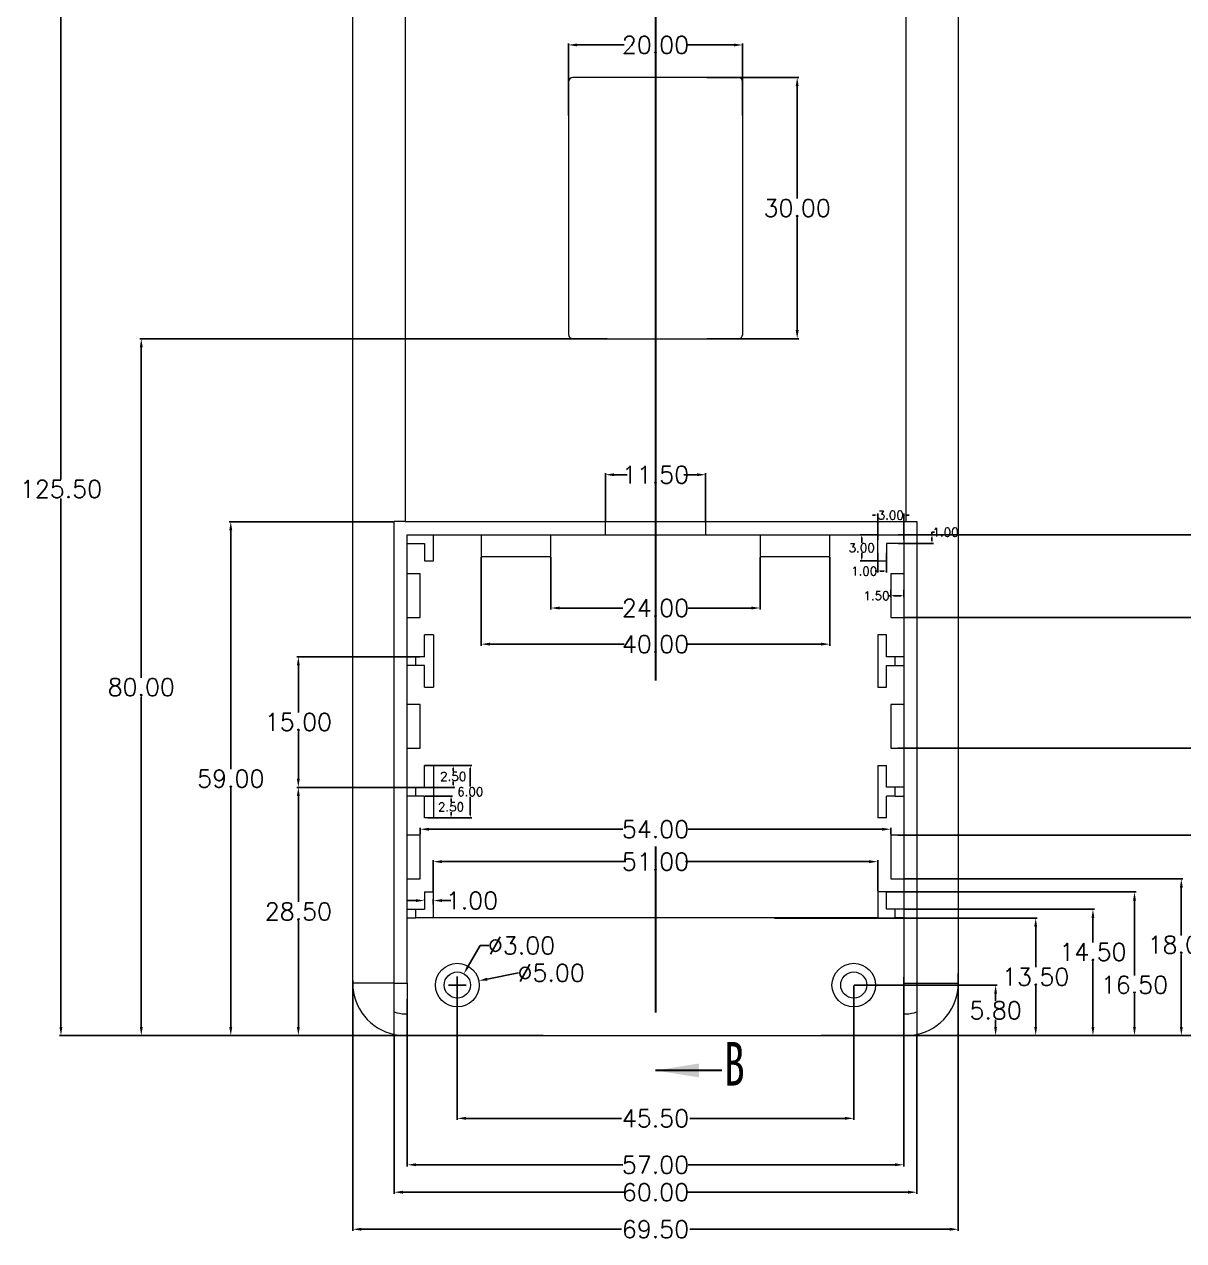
# Model space of a CAD drawing. Header units: inches. Extents: x 1209 to 2667, y 1126 to 1477.
# Drawn here: x 1320.8 to 1453.8, y 1264 to 1403.6 of the extents above; entities that cross this region are included whole.
import ezdxf

# ---------------------------------------------------------------- set-up
doc = ezdxf.new("R2010")
doc.units = ezdxf.units.IN
doc.header["$LTSCALE"] = 15
doc.linetypes.add('PHANTOM', pattern=[12.7, 6.35, -1.27, 1.27, -1.27, 1.27, -1.27])
doc.styles.add('SLDTEXTSTYLE6', font='TXT', dxfattribs={"width": 0.7})
doc.styles.get("Standard").update_dxf_attribs({"font": 'txt', "bigfont": 'gbcbig.shx'})
doc.dimstyles.new('1.5', dxfattribs={"dimtxt": 1, "dimasz": 0.3, "dimexe": 0.18, "dimexo": 0.0625, "dimgap": 0.09, "dimtad": 0, "dimtih": 1, "dimtoh": 1, "dimzin": 0, "dimdsep": 46, "dimtxsty": 'Standard', "dimcen": 0, "dimadec": 0, "dimazin": 2, "dimtfac": 1, "dimtofl": 0, "dimtmove": 0, "dimatfit": 3, "dimfxl": 0, "dimtolj": 1, "dimtzin": 0, "dimarcsym": 0})
doc.dimstyles.new('2.5', dxfattribs={"dimtxt": 2, "dimasz": 1, "dimexe": 0.18, "dimexo": 0.0625, "dimgap": 0.09, "dimtad": 0, "dimtih": 1, "dimtoh": 1, "dimzin": 0, "dimdsep": 46, "dimtxsty": 'Standard', "dimcen": 1, "dimadec": 0, "dimazin": 2, "dimtfac": 1, "dimtofl": 0, "dimtmove": 0, "dimatfit": 3, "dimfxl": 0, "dimtolj": 1, "dimtzin": 0, "dimarcsym": 0})

# ---------------------------------------------------------------- blocks, each defined once
blk = doc.blocks.new('*D83')
at = {"color": 0, "lineweight": -2, "transparency": 16777216}
for p, q in [((1427.96, 1294.68), (1427.96, 1265.14)), ((1358.46, 1293.89), (1358.46, 1265.14)), ((1359.46, 1265.32), (1389.29, 1265.32)), ((1426.96, 1265.32), (1397.14, 1265.32))]:
    blk.add_line(p, q, dxfattribs=at)
at = {"color": 0, "transparency": 16777216}
for points in [[(1359.46, 1265.49), (1359.46, 1265.15), (1358.46, 1265.32)], [(1426.96, 1265.49), (1426.96, 1265.15), (1427.96, 1265.32)]]:
    blk.add_solid(points, dxfattribs=at)
at = {"layer": 'Defpoints', "color": 0, "transparency": 16777216}
for p in [(1427.96, 1294.74), (1358.46, 1293.95), (1427.96, 1265.32)]:
    blk.add_point(p, dxfattribs=at)
at = {"color": 0, "transparency": 16777216, "insert": (1393.21, 1265.32), "char_height": 2, "attachment_point": 5}
blk.add_mtext('\\A1;69.50', dxfattribs=at)
blk = doc.blocks.new('*D84')
at = {"color": 0, "lineweight": -2, "transparency": 16777216}
for p, q in [((1419.52, 1421.55), (1473.51, 1421.55)), ((1473.33, 1420.55), (1473.33, 1355.64)), ((1473.33, 1288.55), (1473.33, 1353.46)), ((1422.03, 1287.55), (1473.51, 1287.55))]:
    blk.add_line(p, q, dxfattribs=at)
at = {"color": 0, "transparency": 16777216}
for points in [[(1473.16, 1420.55), (1473.5, 1420.55), (1473.33, 1421.55)], [(1473.16, 1288.55), (1473.5, 1288.55), (1473.33, 1287.55)]]:
    blk.add_solid(points, dxfattribs=at)
at = {"layer": 'Defpoints', "color": 0, "transparency": 16777216}
for p in [(1419.46, 1421.55), (1473.33, 1421.55), (1421.96, 1287.55)]:
    blk.add_point(p, dxfattribs=at)
at = {"color": 0, "transparency": 16777216, "insert": (1473.33, 1354.55), "char_height": 2, "attachment_point": 5}
blk.add_mtext('\\A1;134.00', dxfattribs=at)
blk = doc.blocks.new('*D85')
at = {"color": 0, "lineweight": -2, "transparency": 16777216}
for p, q in [((1363.21, 1287.62), (1363.21, 1269.39)), ((1423.21, 1287.62), (1423.21, 1269.39)), ((1364.21, 1269.57), (1389.62, 1269.57)), ((1422.21, 1269.57), (1396.8, 1269.57))]:
    blk.add_line(p, q, dxfattribs=at)
at = {"color": 0, "transparency": 16777216}
for points in [[(1364.21, 1269.74), (1364.21, 1269.41), (1363.21, 1269.57)], [(1422.21, 1269.74), (1422.21, 1269.41), (1423.21, 1269.57)]]:
    blk.add_solid(points, dxfattribs=at)
at = {"layer": 'Defpoints', "color": 0, "transparency": 16777216}
for p in [(1363.21, 1287.69), (1423.21, 1287.69), (1423.21, 1269.57)]:
    blk.add_point(p, dxfattribs=at)
at = {"color": 0, "transparency": 16777216, "insert": (1393.21, 1269.57), "char_height": 2, "attachment_point": 5}
blk.add_mtext('\\A1;60.00', dxfattribs=at)
blk = doc.blocks.new('*D86')
at = {"color": 0, "lineweight": -2, "transparency": 16777216}
for p, q in [((1370.46, 1293.29), (1370.46, 1277.87)), ((1415.96, 1293.29), (1415.96, 1277.87)), ((1371.46, 1278.05), (1389.29, 1278.05)), ((1414.96, 1278.05), (1397.14, 1278.05))]:
    blk.add_line(p, q, dxfattribs=at)
at = {"color": 0, "transparency": 16777216}
for points in [[(1371.46, 1278.22), (1371.46, 1277.89), (1370.46, 1278.05)], [(1414.96, 1278.22), (1414.96, 1277.89), (1415.96, 1278.05)]]:
    blk.add_solid(points, dxfattribs=at)
at = {"layer": 'Defpoints', "color": 0, "transparency": 16777216}
for p in [(1370.46, 1293.35), (1415.96, 1293.35), (1415.96, 1278.05)]:
    blk.add_point(p, dxfattribs=at)
at = {"color": 0, "transparency": 16777216, "insert": (1393.21, 1278.05), "char_height": 2, "attachment_point": 5}
blk.add_mtext('\\A1;45.50', dxfattribs=at)
blk = doc.blocks.new('*D87')
at = {"color": 0, "lineweight": -2, "transparency": 16777216}
for p, q in [((1421.71, 1294.26), (1421.71, 1272.54)), ((1364.71, 1291.74), (1364.71, 1272.54)), ((1365.71, 1272.72), (1389.46, 1272.72)), ((1420.71, 1272.72), (1396.97, 1272.72))]:
    blk.add_line(p, q, dxfattribs=at)
at = {"color": 0, "transparency": 16777216}
for points in [[(1365.71, 1272.89), (1365.71, 1272.56), (1364.71, 1272.72)], [(1420.71, 1272.89), (1420.71, 1272.56), (1421.71, 1272.72)]]:
    blk.add_solid(points, dxfattribs=at)
at = {"layer": 'Defpoints', "color": 0, "transparency": 16777216}
for p in [(1421.71, 1294.32), (1364.71, 1291.8), (1421.71, 1272.72)]:
    blk.add_point(p, dxfattribs=at)
at = {"color": 0, "transparency": 16777216, "insert": (1393.21, 1272.72), "char_height": 2, "attachment_point": 5}
blk.add_mtext('\\A1;57.00', dxfattribs=at)
blk = doc.blocks.new('*D88')
at = {"color": 0, "lineweight": -2, "transparency": 16777216}
for p, q in [((1367.71, 1304.12), (1367.71, 1307.7)), ((1368.71, 1307.52), (1389.79, 1307.52)), ((1417.71, 1307.52), (1396.64, 1307.52)), ((1418.71, 1304.12), (1418.71, 1307.7))]:
    blk.add_line(p, q, dxfattribs=at)
at = {"color": 0, "transparency": 16777216}
for points in [[(1368.71, 1307.69), (1368.71, 1307.35), (1367.71, 1307.52)], [(1417.71, 1307.69), (1417.71, 1307.35), (1418.71, 1307.52)]]:
    blk.add_solid(points, dxfattribs=at)
at = {"layer": 'Defpoints', "color": 0, "transparency": 16777216}
for p in [(1418.71, 1307.52), (1367.71, 1304.05), (1418.71, 1304.05)]:
    blk.add_point(p, dxfattribs=at)
at = {"color": 0, "transparency": 16777216, "insert": (1393.21, 1307.52), "char_height": 2, "attachment_point": 5}
blk.add_mtext('\\A1;51.00', dxfattribs=at)
blk = doc.blocks.new('*D89')
at = {"color": 0, "lineweight": -2, "transparency": 16777216}
for p, q in [((1366.21, 1310.62), (1366.21, 1311.42)), ((1367.21, 1311.24), (1389.46, 1311.24)), ((1419.21, 1311.24), (1396.97, 1311.24)), ((1420.21, 1310.62), (1420.21, 1311.42))]:
    blk.add_line(p, q, dxfattribs=at)
at = {"color": 0, "transparency": 16777216}
for points in [[(1367.21, 1311.41), (1367.21, 1311.07), (1366.21, 1311.24)], [(1419.21, 1311.41), (1419.21, 1311.07), (1420.21, 1311.24)]]:
    blk.add_solid(points, dxfattribs=at)
at = {"layer": 'Defpoints', "color": 0, "transparency": 16777216}
for p in [(1420.21, 1311.24), (1366.21, 1310.55), (1420.21, 1310.55)]:
    blk.add_point(p, dxfattribs=at)
at = {"color": 0, "transparency": 16777216, "insert": (1393.21, 1311.24), "char_height": 2, "attachment_point": 5}
blk.add_mtext('\\A1;54.00', dxfattribs=at)
blk = doc.blocks.new('*D90')
at = {"color": 0, "lineweight": -2, "transparency": 16777216}
for p, q in [((1381.21, 1342.49), (1381.21, 1336.46)), ((1405.21, 1342.49), (1405.21, 1336.46)), ((1382.21, 1336.64), (1389.46, 1336.64)), ((1404.21, 1336.64), (1396.97, 1336.64))]:
    blk.add_line(p, q, dxfattribs=at)
at = {"color": 0, "transparency": 16777216}
for points in [[(1382.21, 1336.81), (1382.21, 1336.47), (1381.21, 1336.64)], [(1404.21, 1336.81), (1404.21, 1336.47), (1405.21, 1336.64)]]:
    blk.add_solid(points, dxfattribs=at)
at = {"layer": 'Defpoints', "color": 0, "transparency": 16777216}
for p in [(1381.21, 1342.55), (1405.21, 1342.55), (1405.21, 1336.64)]:
    blk.add_point(p, dxfattribs=at)
at = {"color": 0, "transparency": 16777216, "insert": (1393.21, 1336.64), "char_height": 2, "attachment_point": 5}
blk.add_mtext('\\A1;24.00', dxfattribs=at)
blk = doc.blocks.new('*D91')
at = {"color": 0, "lineweight": -2, "transparency": 16777216}
for p, q in [((1373.21, 1342.49), (1373.21, 1332.31)), ((1413.21, 1342.49), (1413.21, 1332.31)), ((1374.21, 1332.49), (1389.62, 1332.49)), ((1412.21, 1332.49), (1396.8, 1332.49))]:
    blk.add_line(p, q, dxfattribs=at)
at = {"color": 0, "transparency": 16777216}
for points in [[(1374.21, 1332.66), (1374.21, 1332.33), (1373.21, 1332.49)], [(1412.21, 1332.66), (1412.21, 1332.33), (1413.21, 1332.49)]]:
    blk.add_solid(points, dxfattribs=at)
at = {"layer": 'Defpoints', "color": 0, "transparency": 16777216}
for p in [(1373.21, 1342.55), (1413.21, 1342.55), (1413.21, 1332.49)]:
    blk.add_point(p, dxfattribs=at)
at = {"color": 0, "transparency": 16777216, "insert": (1393.21, 1332.49), "char_height": 2, "attachment_point": 5}
blk.add_mtext('\\A1;40.00', dxfattribs=at)
blk = doc.blocks.new('*D92')
at = {"color": 0, "lineweight": -2, "transparency": 16777216}
for p, q in [((1387.46, 1346.62), (1387.46, 1352.12)), ((1388.46, 1351.94), (1389.96, 1351.94)), ((1397.96, 1351.94), (1396.47, 1351.94)), ((1398.96, 1346.62), (1398.96, 1352.12))]:
    blk.add_line(p, q, dxfattribs=at)
at = {"color": 0, "transparency": 16777216}
for points in [[(1388.46, 1352.11), (1388.46, 1351.77), (1387.46, 1351.94)], [(1397.96, 1352.11), (1397.96, 1351.77), (1398.96, 1351.94)]]:
    blk.add_solid(points, dxfattribs=at)
at = {"layer": 'Defpoints', "color": 0, "transparency": 16777216}
for p in [(1398.96, 1351.94), (1387.46, 1346.55), (1398.96, 1346.55)]:
    blk.add_point(p, dxfattribs=at)
at = {"color": 0, "transparency": 16777216, "insert": (1393.21, 1351.94), "char_height": 2, "attachment_point": 5}
blk.add_mtext('\\A1;11.50', dxfattribs=at)
blk = doc.blocks.new('*D93')
at = {"color": 0, "lineweight": -2, "transparency": 16777216}
for p, q in [((1383.21, 1393.18), (1383.21, 1401.46)), ((1384.21, 1401.28), (1389.62, 1401.28)), ((1402.21, 1401.28), (1396.8, 1401.28)), ((1403.21, 1393.18), (1403.21, 1401.46))]:
    blk.add_line(p, q, dxfattribs=at)
at = {"color": 0, "transparency": 16777216}
for points in [[(1384.21, 1401.44), (1384.21, 1401.11), (1383.21, 1401.28)], [(1402.21, 1401.44), (1402.21, 1401.11), (1403.21, 1401.28)]]:
    blk.add_solid(points, dxfattribs=at)
at = {"layer": 'Defpoints', "color": 0, "transparency": 16777216}
for p in [(1403.21, 1401.28), (1383.21, 1393.12), (1403.21, 1393.12)]:
    blk.add_point(p, dxfattribs=at)
at = {"color": 0, "transparency": 16777216, "insert": (1393.21, 1401.28), "char_height": 2, "attachment_point": 5}
blk.add_mtext('\\A1;20.00', dxfattribs=at)
blk = doc.blocks.new('*D95')
at = {"color": 0, "lineweight": -2, "transparency": 16777216}
for p, q in [((1416.03, 1293.35), (1432.43, 1293.35)), ((1432.25, 1292.35), (1432.25, 1291.54)), ((1432.25, 1288.55), (1432.25, 1289.36)), ((1418.89, 1287.55), (1432.43, 1287.55))]:
    blk.add_line(p, q, dxfattribs=at)
at = {"color": 0, "transparency": 16777216}
for points in [[(1432.08, 1292.35), (1432.41, 1292.35), (1432.25, 1293.35)], [(1432.08, 1288.55), (1432.41, 1288.55), (1432.25, 1287.55)]]:
    blk.add_solid(points, dxfattribs=at)
at = {"layer": 'Defpoints', "color": 0, "transparency": 16777216}
for p in [(1415.96, 1293.35), (1432.25, 1293.35), (1418.83, 1287.55)]:
    blk.add_point(p, dxfattribs=at)
at = {"color": 0, "transparency": 16777216, "insert": (1432.25, 1290.45), "char_height": 2, "attachment_point": 5}
blk.add_mtext('\\A1;5.80', dxfattribs=at)
blk = doc.blocks.new('*D96')
at = {"color": 0, "lineweight": -2, "transparency": 16777216}
for p, q in [((1406.85, 1301.05), (1437.03, 1301.05)), ((1436.85, 1300.05), (1436.85, 1295.39)), ((1436.85, 1288.55), (1436.85, 1293.21)), ((1418.96, 1287.55), (1437.03, 1287.55))]:
    blk.add_line(p, q, dxfattribs=at)
at = {"color": 0, "transparency": 16777216}
for points in [[(1436.68, 1300.05), (1437.01, 1300.05), (1436.85, 1301.05)], [(1436.68, 1288.55), (1437.01, 1288.55), (1436.85, 1287.55)]]:
    blk.add_solid(points, dxfattribs=at)
at = {"layer": 'Defpoints', "color": 0, "transparency": 16777216}
for p in [(1406.79, 1301.05), (1436.85, 1301.05), (1418.89, 1287.55)]:
    blk.add_point(p, dxfattribs=at)
at = {"color": 0, "transparency": 16777216, "insert": (1436.85, 1294.3), "char_height": 2, "attachment_point": 5}
blk.add_mtext('\\A1;13.50', dxfattribs=at)
blk = doc.blocks.new('*D97')
at = {"color": 0, "lineweight": -2, "transparency": 16777216}
for p, q in [((1421.78, 1302.05), (1443.6, 1302.05)), ((1443.42, 1301.05), (1443.42, 1298.24)), ((1443.42, 1288.55), (1443.42, 1296.06)), ((1412.22, 1287.55), (1443.6, 1287.55))]:
    blk.add_line(p, q, dxfattribs=at)
at = {"color": 0, "transparency": 16777216}
for points in [[(1443.25, 1301.05), (1443.58, 1301.05), (1443.42, 1302.05)], [(1443.25, 1288.55), (1443.58, 1288.55), (1443.42, 1287.55)]]:
    blk.add_solid(points, dxfattribs=at)
at = {"layer": 'Defpoints', "color": 0, "transparency": 16777216}
for p in [(1421.71, 1302.05), (1443.42, 1302.05), (1412.16, 1287.55)]:
    blk.add_point(p, dxfattribs=at)
at = {"color": 0, "transparency": 16777216, "insert": (1443.42, 1297.15), "char_height": 2, "attachment_point": 5}
blk.add_mtext('\\A1;14.50', dxfattribs=at)
blk = doc.blocks.new('*D98')
at = {"color": 0, "lineweight": -2, "transparency": 16777216}
for p, q in [((1419.78, 1304.05), (1448.37, 1304.05)), ((1448.19, 1303.05), (1448.19, 1294.47)), ((1448.19, 1288.55), (1448.19, 1292.29)), ((1419.02, 1287.55), (1448.37, 1287.55))]:
    blk.add_line(p, q, dxfattribs=at)
at = {"color": 0, "transparency": 16777216}
for points in [[(1448.02, 1303.05), (1448.35, 1303.05), (1448.19, 1304.05)], [(1448.02, 1288.55), (1448.35, 1288.55), (1448.19, 1287.55)]]:
    blk.add_solid(points, dxfattribs=at)
at = {"layer": 'Defpoints', "color": 0, "transparency": 16777216}
for p in [(1419.71, 1304.05), (1448.19, 1304.05), (1418.96, 1287.55)]:
    blk.add_point(p, dxfattribs=at)
at = {"color": 0, "transparency": 16777216, "insert": (1448.19, 1293.38), "char_height": 2, "attachment_point": 5}
blk.add_mtext('\\A1;16.50', dxfattribs=at)
blk = doc.blocks.new('*D99')
at = {"color": 0, "lineweight": -2, "transparency": 16777216}
for p, q in [((1421.78, 1305.55), (1453.74, 1305.55)), ((1453.56, 1304.55), (1453.56, 1299.06)), ((1453.56, 1288.55), (1453.56, 1296.88)), ((1419.08, 1287.55), (1453.74, 1287.55))]:
    blk.add_line(p, q, dxfattribs=at)
at = {"color": 0, "transparency": 16777216}
for points in [[(1453.4, 1304.55), (1453.73, 1304.55), (1453.56, 1305.55)], [(1453.4, 1288.55), (1453.73, 1288.55), (1453.56, 1287.55)]]:
    blk.add_solid(points, dxfattribs=at)
at = {"layer": 'Defpoints', "color": 0, "transparency": 16777216}
for p in [(1421.71, 1305.55), (1453.56, 1305.55), (1419.02, 1287.55)]:
    blk.add_point(p, dxfattribs=at)
at = {"color": 0, "transparency": 16777216, "insert": (1453.56, 1297.97), "char_height": 2, "attachment_point": 5}
blk.add_mtext('\\A1;18.00', dxfattribs=at)
blk = doc.blocks.new('*D100')
at = {"color": 0, "lineweight": -2, "transparency": 16777216}
for p, q in [((1421.78, 1310.55), (1458.99, 1310.55)), ((1458.81, 1309.55), (1458.81, 1295.24)), ((1458.81, 1288.55), (1458.81, 1293.06)), ((1414.11, 1287.55), (1458.99, 1287.55))]:
    blk.add_line(p, q, dxfattribs=at)
at = {"color": 0, "transparency": 16777216}
for points in [[(1458.64, 1309.55), (1458.98, 1309.55), (1458.81, 1310.55)], [(1458.64, 1288.55), (1458.98, 1288.55), (1458.81, 1287.55)]]:
    blk.add_solid(points, dxfattribs=at)
at = {"layer": 'Defpoints', "color": 0, "transparency": 16777216}
for p in [(1421.71, 1310.55), (1458.81, 1310.55), (1414.05, 1287.55)]:
    blk.add_point(p, dxfattribs=at)
at = {"color": 0, "transparency": 16777216, "insert": (1458.81, 1294.15), "char_height": 2, "attachment_point": 5}
blk.add_mtext('\\A1;23.00', dxfattribs=at)
blk = doc.blocks.new('*D101')
at = {"color": 0, "lineweight": -2, "transparency": 16777216}
for p, q in [((1366.65, 1316.05), (1352.04, 1316.05)), ((1352.22, 1315.05), (1352.22, 1302.89)), ((1352.22, 1288.55), (1352.22, 1300.71)), ((1367.43, 1287.55), (1352.04, 1287.55))]:
    blk.add_line(p, q, dxfattribs=at)
at = {"color": 0, "transparency": 16777216}
for points in [[(1352.05, 1315.05), (1352.38, 1315.05), (1352.22, 1316.05)], [(1352.05, 1288.55), (1352.38, 1288.55), (1352.22, 1287.55)]]:
    blk.add_solid(points, dxfattribs=at)
at = {"layer": 'Defpoints', "color": 0, "transparency": 16777216}
for p in [(1352.22, 1316.05), (1366.71, 1316.05), (1367.49, 1287.55)]:
    blk.add_point(p, dxfattribs=at)
at = {"color": 0, "transparency": 16777216, "insert": (1352.22, 1301.8), "char_height": 2, "attachment_point": 5}
blk.add_mtext('\\A1;28.50', dxfattribs=at)
blk = doc.blocks.new('*D102')
at = {"color": 0, "lineweight": -2, "transparency": 16777216}
for p, q in [((1421.78, 1320.55), (1458.99, 1320.55)), ((1458.81, 1319.55), (1458.81, 1316.64)), ((1458.81, 1311.55), (1458.81, 1314.46)), ((1421.03, 1310.55), (1458.99, 1310.55))]:
    blk.add_line(p, q, dxfattribs=at)
at = {"color": 0, "transparency": 16777216}
for points in [[(1458.64, 1319.55), (1458.98, 1319.55), (1458.81, 1320.55)], [(1458.64, 1311.55), (1458.98, 1311.55), (1458.81, 1310.55)]]:
    blk.add_solid(points, dxfattribs=at)
at = {"layer": 'Defpoints', "color": 0, "transparency": 16777216}
for p in [(1421.71, 1320.55), (1458.81, 1320.55), (1420.96, 1310.55)]:
    blk.add_point(p, dxfattribs=at)
at = {"color": 0, "transparency": 16777216, "insert": (1458.81, 1315.55), "char_height": 2, "attachment_point": 5}
blk.add_mtext('\\A1;10.00', dxfattribs=at)
blk = doc.blocks.new('*D103')
at = {"color": 0, "lineweight": -2, "transparency": 16777216}
for p, q in [((1421.78, 1335.55), (1458.99, 1335.55)), ((1458.81, 1334.55), (1458.81, 1329.14)), ((1458.81, 1321.55), (1458.81, 1326.96)), ((1421.03, 1320.55), (1458.99, 1320.55))]:
    blk.add_line(p, q, dxfattribs=at)
at = {"color": 0, "transparency": 16777216}
for points in [[(1458.64, 1334.55), (1458.98, 1334.55), (1458.81, 1335.55)], [(1458.64, 1321.55), (1458.98, 1321.55), (1458.81, 1320.55)]]:
    blk.add_solid(points, dxfattribs=at)
at = {"layer": 'Defpoints', "color": 0, "transparency": 16777216}
for p in [(1421.71, 1335.55), (1458.81, 1335.55), (1420.96, 1320.55)]:
    blk.add_point(p, dxfattribs=at)
at = {"color": 0, "transparency": 16777216, "insert": (1458.81, 1328.05), "char_height": 2, "attachment_point": 5}
blk.add_mtext('\\A1;15.00', dxfattribs=at)
blk = doc.blocks.new('*D104')
at = {"color": 0, "lineweight": -2, "transparency": 16777216}
for p, q in [((1421.78, 1345.05), (1467.77, 1345.05)), ((1467.59, 1344.05), (1467.59, 1317.39)), ((1467.59, 1288.55), (1467.59, 1315.21)), ((1419.73, 1287.55), (1467.77, 1287.55))]:
    blk.add_line(p, q, dxfattribs=at)
at = {"color": 0, "transparency": 16777216}
for points in [[(1467.43, 1344.05), (1467.76, 1344.05), (1467.59, 1345.05)], [(1467.43, 1288.55), (1467.76, 1288.55), (1467.59, 1287.55)]]:
    blk.add_solid(points, dxfattribs=at)
at = {"layer": 'Defpoints', "color": 0, "transparency": 16777216}
for p in [(1421.71, 1345.05), (1467.59, 1345.05), (1419.67, 1287.55)]:
    blk.add_point(p, dxfattribs=at)
at = {"color": 0, "transparency": 16777216, "insert": (1467.59, 1316.3), "char_height": 2, "attachment_point": 5}
blk.add_mtext('\\A1;57.50', dxfattribs=at)
blk = doc.blocks.new('*D105')
at = {"color": 0, "lineweight": -2, "transparency": 16777216}
for p, q in [((1367.78, 1318.55), (1372.13, 1318.55)), ((1371.95, 1318.25), (1371.95, 1316.14)), ((1371.95, 1312.85), (1371.95, 1314.96)), ((1367.78, 1312.55), (1372.13, 1312.55))]:
    blk.add_line(p, q, dxfattribs=at)
at = {"color": 0, "transparency": 16777216}
for points in [[(1371.9, 1318.25), (1372, 1318.25), (1371.95, 1318.55)], [(1371.9, 1312.85), (1372, 1312.85), (1371.95, 1312.55)]]:
    blk.add_solid(points, dxfattribs=at)
at = {"layer": 'Defpoints', "color": 0, "transparency": 16777216}
for p in [(1367.71, 1318.55), (1371.95, 1318.55), (1367.71, 1312.55)]:
    blk.add_point(p, dxfattribs=at)
at = {"color": 0, "transparency": 16777216, "insert": (1371.95, 1315.55), "char_height": 1, "attachment_point": 5}
blk.add_mtext('\\A1;6.00', dxfattribs=at)
blk = doc.blocks.new('*D106')
at = {"color": 0, "lineweight": -2, "transparency": 16777216}
for p, q in [((1366.15, 1331.05), (1352.04, 1331.05)), ((1352.22, 1330.05), (1352.22, 1324.64)), ((1352.22, 1317.05), (1352.22, 1322.46)), ((1366.15, 1316.05), (1352.04, 1316.05))]:
    blk.add_line(p, q, dxfattribs=at)
at = {"color": 0, "transparency": 16777216}
for points in [[(1352.05, 1330.05), (1352.38, 1330.05), (1352.22, 1331.05)], [(1352.05, 1317.05), (1352.38, 1317.05), (1352.22, 1316.05)]]:
    blk.add_solid(points, dxfattribs=at)
at = {"layer": 'Defpoints', "color": 0, "transparency": 16777216}
for p in [(1352.22, 1331.05), (1366.21, 1331.05), (1366.21, 1316.05)]:
    blk.add_point(p, dxfattribs=at)
at = {"color": 0, "transparency": 16777216, "insert": (1352.22, 1323.55), "char_height": 2, "attachment_point": 5}
blk.add_mtext('\\A1;15.00', dxfattribs=at)
blk = doc.blocks.new('*D107')
at = {"color": 0, "lineweight": -2, "transparency": 16777216}
for p, q in [((1363.15, 1346.55), (1344.28, 1346.55)), ((1344.46, 1345.55), (1344.46, 1318.14)), ((1344.46, 1288.55), (1344.46, 1315.96)), ((1367.36, 1287.55), (1344.28, 1287.55))]:
    blk.add_line(p, q, dxfattribs=at)
at = {"color": 0, "transparency": 16777216}
for points in [[(1344.29, 1345.55), (1344.63, 1345.55), (1344.46, 1346.55)], [(1344.29, 1288.55), (1344.63, 1288.55), (1344.46, 1287.55)]]:
    blk.add_solid(points, dxfattribs=at)
at = {"layer": 'Defpoints', "color": 0, "transparency": 16777216}
for p in [(1344.46, 1346.55), (1363.21, 1346.55), (1367.43, 1287.55)]:
    blk.add_point(p, dxfattribs=at)
at = {"color": 0, "transparency": 16777216, "insert": (1344.46, 1317.05), "char_height": 2, "attachment_point": 5}
blk.add_mtext('\\A1;59.00', dxfattribs=at)
blk = doc.blocks.new('*D108')
at = {"color": 0, "lineweight": -2, "transparency": 16777216}
for p, q in [((1387.68, 1367.55), (1334.01, 1367.55)), ((1334.19, 1366.55), (1334.19, 1328.64)), ((1334.19, 1288.55), (1334.19, 1326.46)), ((1380.3, 1287.55), (1334.01, 1287.55))]:
    blk.add_line(p, q, dxfattribs=at)
at = {"color": 0, "transparency": 16777216}
for points in [[(1334.02, 1366.55), (1334.36, 1366.55), (1334.19, 1367.55)], [(1334.02, 1288.55), (1334.36, 1288.55), (1334.19, 1287.55)]]:
    blk.add_solid(points, dxfattribs=at)
at = {"layer": 'Defpoints', "color": 0, "transparency": 16777216}
for p in [(1334.19, 1367.55), (1387.74, 1367.55), (1380.37, 1287.55)]:
    blk.add_point(p, dxfattribs=at)
at = {"color": 0, "transparency": 16777216, "insert": (1334.19, 1327.55), "char_height": 2, "attachment_point": 5}
blk.add_mtext('\\A1;80.00', dxfattribs=at)
blk = doc.blocks.new('*D109')
at = {"color": 0, "lineweight": -2, "transparency": 16777216}
for p, q in [((1364.9, 1413.05), (1324.79, 1413.05)), ((1324.97, 1412.05), (1324.97, 1351.39)), ((1324.97, 1288.55), (1324.97, 1349.21)), ((1380.3, 1287.55), (1324.79, 1287.55))]:
    blk.add_line(p, q, dxfattribs=at)
at = {"color": 0, "transparency": 16777216}
for points in [[(1324.8, 1412.05), (1325.13, 1412.05), (1324.97, 1413.05)], [(1324.8, 1288.55), (1325.13, 1288.55), (1324.97, 1287.55)]]:
    blk.add_solid(points, dxfattribs=at)
at = {"layer": 'Defpoints', "color": 0, "transparency": 16777216}
for p in [(1324.97, 1413.05), (1364.96, 1413.05), (1380.37, 1287.55)]:
    blk.add_point(p, dxfattribs=at)
at = {"color": 0, "transparency": 16777216, "insert": (1324.97, 1350.3), "char_height": 2, "attachment_point": 5}
blk.add_mtext('\\A1;125.50', dxfattribs=at)
blk = doc.blocks.new('*D112')
at = {"color": 0, "lineweight": -2, "transparency": 16777216}
for p, q in [((1377.48, 1294.75), (1373.9, 1294.04)), ((1369.46, 1293.35), (1371.46, 1293.35)), ((1370.46, 1292.35), (1370.46, 1294.35))]:
    blk.add_line(p, q, dxfattribs=at)
at = {"color": 0, "transparency": 16777216}
blk.add_solid([(1373.86, 1294.2), (1373.93, 1293.87), (1372.92, 1293.84)], dxfattribs=at)
at = {"layer": 'Defpoints', "color": 0, "transparency": 16777216}
for p in [(1372.92, 1293.84), (1368.01, 1292.87)]:
    blk.add_point(p, dxfattribs=at)
at = {"color": 0, "transparency": 16777216, "insert": (1381.24, 1294.75), "char_height": 2, "attachment_point": 5}
blk.add_mtext('\\A1;∅5.00', dxfattribs=at)
blk = doc.blocks.new('*D113')
at = {"color": 0, "lineweight": -2, "transparency": 16777216}
for p, q in [((1373.08, 1297.89), (1371.71, 1295.52)), ((1374.08, 1297.89), (1373.08, 1297.89)), ((1369.46, 1293.35), (1371.46, 1293.35)), ((1370.46, 1292.35), (1370.46, 1294.35))]:
    blk.add_line(p, q, dxfattribs=at)
at = {"color": 0, "transparency": 16777216}
blk.add_solid([(1371.57, 1295.6), (1371.86, 1295.44), (1371.21, 1294.65)], dxfattribs=at)
at = {"layer": 'Defpoints', "color": 0, "transparency": 16777216}
for p in [(1371.21, 1294.65), (1369.72, 1292.05)]:
    blk.add_point(p, dxfattribs=at)
at = {"color": 0, "transparency": 16777216, "insert": (1377.84, 1297.89), "char_height": 2, "attachment_point": 5}
blk.add_mtext('\\A1;∅3.00', dxfattribs=at)
blk = doc.blocks.new('*D114')
at = {"color": 0, "lineweight": -2, "transparency": 16777216}
for p, q in [((1399.12, 1397.55), (1409.65, 1397.55)), ((1409.47, 1396.55), (1409.47, 1383.64)), ((1409.47, 1368.55), (1409.47, 1381.46)), ((1399.12, 1367.55), (1409.65, 1367.55))]:
    blk.add_line(p, q, dxfattribs=at)
at = {"color": 0, "transparency": 16777216}
for points in [[(1409.3, 1396.55), (1409.64, 1396.55), (1409.47, 1397.55)], [(1409.3, 1368.55), (1409.64, 1368.55), (1409.47, 1367.55)]]:
    blk.add_solid(points, dxfattribs=at)
at = {"layer": 'Defpoints', "color": 0, "transparency": 16777216}
for p in [(1399.05, 1397.55), (1409.47, 1397.55), (1399.05, 1367.55)]:
    blk.add_point(p, dxfattribs=at)
at = {"color": 0, "transparency": 16777216, "insert": (1409.47, 1382.55), "char_height": 2, "attachment_point": 5}
blk.add_mtext('\\A1;30.00', dxfattribs=at)
blk = doc.blocks.new('*D122')
at = {"color": 0, "lineweight": -2, "transparency": 16777216}
for p, q in [((1365.71, 1303.05), (1364.71, 1303.05)), ((1366.71, 1303.12), (1366.71, 1303.23)), ((1367.71, 1302.62), (1367.71, 1303.23)), ((1368.71, 1303.05), (1369.71, 1303.05))]:
    blk.add_line(p, q, dxfattribs=at)
at = {"color": 0, "transparency": 16777216}
for points in [[(1365.71, 1303.22), (1365.71, 1302.89), (1366.71, 1303.05)], [(1368.71, 1303.22), (1368.71, 1302.89), (1367.71, 1303.05)]]:
    blk.add_solid(points, dxfattribs=at)
at = {"layer": 'Defpoints', "color": 0, "transparency": 16777216}
for p in [(1366.71, 1303.05), (1367.71, 1303.05), (1367.71, 1302.55)]:
    blk.add_point(p, dxfattribs=at)
at = {"color": 0, "transparency": 16777216, "insert": (1372.14, 1303.05), "char_height": 2, "attachment_point": 5}
blk.add_mtext('\\A1;1.00', dxfattribs=at)
blk = doc.blocks.new('*D190')
at = {"color": 0, "lineweight": -2, "transparency": 16777216}
for p, q in [((1366.71, 1318.55), (1370.17, 1318.55)), ((1369.99, 1318.25), (1369.99, 1317.89)), ((1366.71, 1316.05), (1370.17, 1316.05)), ((1369.99, 1316.35), (1369.99, 1316.71))]:
    blk.add_line(p, q, dxfattribs=at)
at = {"color": 0, "transparency": 16777216}
for points in [[(1369.94, 1318.25), (1370.04, 1318.25), (1369.99, 1318.55)], [(1369.94, 1316.35), (1370.04, 1316.35), (1369.99, 1316.05)]]:
    blk.add_solid(points, dxfattribs=at)
at = {"layer": 'Defpoints', "color": 0, "transparency": 16777216}
for p in [(1366.65, 1318.55), (1369.99, 1318.55), (1366.65, 1316.05)]:
    blk.add_point(p, dxfattribs=at)
at = {"color": 0, "transparency": 16777216, "insert": (1369.99, 1317.3), "char_height": 1, "attachment_point": 5}
blk.add_mtext('\\A1;2.50', dxfattribs=at)
blk = doc.blocks.new('*D191')
at = {"color": 0, "lineweight": -2, "transparency": 16777216}
for p, q in [((1366.78, 1315.05), (1369.92, 1315.05)), ((1369.74, 1314.75), (1369.74, 1314.39)), ((1369.74, 1312.85), (1369.74, 1313.21)), ((1367.06, 1312.55), (1369.92, 1312.55))]:
    blk.add_line(p, q, dxfattribs=at)
at = {"color": 0, "transparency": 16777216}
for points in [[(1369.69, 1314.75), (1369.79, 1314.75), (1369.74, 1315.05)], [(1369.69, 1312.85), (1369.79, 1312.85), (1369.74, 1312.55)]]:
    blk.add_solid(points, dxfattribs=at)
at = {"layer": 'Defpoints', "color": 0, "transparency": 16777216}
for p in [(1366.71, 1315.05), (1369.74, 1315.05), (1367, 1312.55)]:
    blk.add_point(p, dxfattribs=at)
at = {"color": 0, "transparency": 16777216, "insert": (1369.74, 1313.8), "char_height": 1, "attachment_point": 5}
blk.add_mtext('\\A1;2.50', dxfattribs=at)
blk = doc.blocks.new('*D192')
at = {"color": 0, "lineweight": -2, "transparency": 16777216}
for p, q in [((1418.65, 1345.05), (1416.7, 1345.05)), ((1416.88, 1344.75), (1416.88, 1344.14)), ((1418.65, 1342.05), (1416.7, 1342.05)), ((1416.88, 1342.35), (1416.88, 1342.96))]:
    blk.add_line(p, q, dxfattribs=at)
at = {"color": 0, "transparency": 16777216}
for points in [[(1416.83, 1344.75), (1416.93, 1344.75), (1416.88, 1345.05)], [(1416.83, 1342.35), (1416.93, 1342.35), (1416.88, 1342.05)]]:
    blk.add_solid(points, dxfattribs=at)
at = {"layer": 'Defpoints', "color": 0, "transparency": 16777216}
for p in [(1416.88, 1345.05), (1418.71, 1345.05), (1418.71, 1342.05)]:
    blk.add_point(p, dxfattribs=at)
at = {"color": 0, "transparency": 16777216, "insert": (1416.88, 1343.55), "char_height": 1, "attachment_point": 5}
blk.add_mtext('\\A1;3.00', dxfattribs=at)
blk = doc.blocks.new('*D193')
at = {"color": 0, "lineweight": -2, "transparency": 16777216}
for p, q in [((1418.41, 1347.31), (1418.11, 1347.31)), ((1418.71, 1344.48), (1418.71, 1347.49)), ((1421.71, 1344.48), (1421.71, 1347.49)), ((1422.01, 1347.31), (1422.31, 1347.31))]:
    blk.add_line(p, q, dxfattribs=at)
at = {"color": 0, "transparency": 16777216}
for points in [[(1418.41, 1347.36), (1418.41, 1347.26), (1418.71, 1347.31)], [(1422.01, 1347.36), (1422.01, 1347.26), (1421.71, 1347.31)]]:
    blk.add_solid(points, dxfattribs=at)
at = {"layer": 'Defpoints', "color": 0, "transparency": 16777216}
for p in [(1421.71, 1347.31), (1418.71, 1344.41), (1421.71, 1344.41)]:
    blk.add_point(p, dxfattribs=at)
at = {"color": 0, "transparency": 16777216, "insert": (1420.21, 1347.31), "char_height": 1, "attachment_point": 5}
blk.add_mtext('\\A1;3.00', dxfattribs=at)
blk = doc.blocks.new('*D194')
at = {"color": 0, "lineweight": -2, "transparency": 16777216}
for p, q in [((1418.71, 1342.99), (1418.71, 1340.7)), ((1419.71, 1342.99), (1419.71, 1340.7)), ((1418.71, 1340.88), (1418.41, 1340.88)), ((1419.41, 1340.88), (1419.01, 1340.88))]:
    blk.add_line(p, q, dxfattribs=at)
at = {"color": 0, "transparency": 16777216}
for points in [[(1419.01, 1340.93), (1419.01, 1340.83), (1418.71, 1340.88)], [(1419.41, 1340.93), (1419.41, 1340.83), (1419.71, 1340.88)]]:
    blk.add_solid(points, dxfattribs=at)
at = {"layer": 'Defpoints', "color": 0, "transparency": 16777216}
for p in [(1418.71, 1343.05), (1419.71, 1343.05), (1418.71, 1340.88)]:
    blk.add_point(p, dxfattribs=at)
at = {"color": 0, "transparency": 16777216, "insert": (1417.16, 1340.88), "char_height": 1, "attachment_point": 5}
blk.add_mtext('\\A1;1.00', dxfattribs=at)
blk = doc.blocks.new('*D195')
at = {"color": 0, "lineweight": -2, "transparency": 16777216}
for p, q in [((1421.05, 1345.05), (1425.12, 1345.05)), ((1424.94, 1345.05), (1424.94, 1345.35)), ((1424.94, 1345.35), (1425.24, 1345.35)), ((1424.94, 1344.35), (1424.94, 1344.75)), ((1421.05, 1344.05), (1425.12, 1344.05))]:
    blk.add_line(p, q, dxfattribs=at)
at = {"color": 0, "transparency": 16777216}
for points in [[(1424.89, 1344.75), (1424.99, 1344.75), (1424.94, 1345.05)], [(1424.89, 1344.35), (1424.99, 1344.35), (1424.94, 1344.05)]]:
    blk.add_solid(points, dxfattribs=at)
at = {"layer": 'Defpoints', "color": 0, "transparency": 16777216}
for p in [(1420.99, 1345.05), (1424.94, 1345.05), (1420.99, 1344.05)]:
    blk.add_point(p, dxfattribs=at)
at = {"color": 0, "transparency": 16777216, "insert": (1426.5, 1345.35), "char_height": 1, "attachment_point": 5}
blk.add_mtext('\\A1;1.00', dxfattribs=at)
blk = doc.blocks.new('*D196')
at = {"color": 0, "lineweight": -2, "transparency": 16777216}
for p, q in [((1420.21, 1338.05), (1419.91, 1338.05)), ((1420.21, 1338.74), (1420.21, 1337.87)), ((1421.41, 1338.05), (1420.51, 1338.05)), ((1421.71, 1338.74), (1421.71, 1337.87))]:
    blk.add_line(p, q, dxfattribs=at)
at = {"color": 0, "transparency": 16777216}
for points in [[(1420.51, 1338.1), (1420.51, 1338), (1420.21, 1338.05)], [(1421.41, 1338.1), (1421.41, 1338), (1421.71, 1338.05)]]:
    blk.add_solid(points, dxfattribs=at)
at = {"layer": 'Defpoints', "color": 0, "transparency": 16777216}
for p in [(1420.21, 1338.8), (1420.21, 1338.05), (1421.71, 1338.8)]:
    blk.add_point(p, dxfattribs=at)
at = {"color": 0, "transparency": 16777216, "insert": (1418.57, 1338.05), "char_height": 1, "attachment_point": 5}
blk.add_mtext('\\A1;1.50', dxfattribs=at)

msp = doc.modelspace()

# ---------------------------------------------------------------- linework, layer by layer
at = {"color": 1, "linetype": 'PHANTOM', "lineweight": 30}
for p in [(1393.215, 1423.553), (1400.815, 1283.553)]:
    msp.add_line(p, (1393.215, 1283.553), dxfattribs=at)
at = {"color": 7, "linetype": 'Continuous', "lineweight": 15}
for p, q in [((1358.465, 1293.553), (1358.465, 1415.553)), ((1427.965, 1415.553), (1427.965, 1293.553)), ((1364.465, 1410.604), (1364.465, 1346.553)), ((1421.965, 1346.553), (1421.965, 1410.604)), ((1383.215, 1397.053), (1383.215, 1368.053)), ((1402.715, 1397.553), (1383.715, 1397.553)), ((1403.215, 1368.053), (1403.215, 1397.053)), ((1383.715, 1367.553), (1402.715, 1367.553)), ((1364.465, 1346.553), (1363.215, 1346.553)), ((1363.215, 1293.553), (1363.215, 1346.553)), ((1364.465, 1346.553), (1421.965, 1346.553)), ((1387.465, 1345.053), (1387.465, 1346.553)), ((1398.965, 1346.553), (1398.965, 1345.053)), ((1421.965, 1346.553), (1423.215, 1346.553)), ((1423.215, 1346.553), (1423.215, 1293.553)), ((1364.715, 1293.553), (1364.715, 1345.053)), ((1364.715, 1345.053), (1387.465, 1345.053)), ((1367.715, 1342.053), (1367.715, 1345.053)), ((1373.215, 1345.053), (1373.215, 1342.553)), ((1381.215, 1342.553), (1381.215, 1345.053)), ((1387.465, 1345.053), (1398.965, 1345.053)), ((1398.965, 1345.053), (1421.715, 1345.053)), ((1405.215, 1345.053), (1405.215, 1342.553)), ((1413.215, 1342.553), (1413.215, 1345.053)), ((1418.715, 1342.053), (1418.715, 1345.053)), ((1421.715, 1345.053), (1421.715, 1293.553)), ((1364.715, 1344.053), (1366.715, 1344.053)), ((1366.715, 1344.053), (1366.715, 1342.053)), ((1419.715, 1344.053), (1419.715, 1342.053)), ((1421.715, 1344.053), (1419.715, 1344.053)), ((1366.715, 1342.053), (1367.715, 1342.053)), ((1373.215, 1342.553), (1381.215, 1342.553)), ((1405.215, 1342.553), (1413.215, 1342.553)), ((1418.715, 1342.053), (1419.715, 1342.053)), ((1366.215, 1340.553), (1364.715, 1340.553)), ((1366.215, 1335.553), (1366.215, 1340.553)), ((1421.715, 1340.553), (1420.215, 1340.553)), ((1420.215, 1340.553), (1420.215, 1335.553)), ((1364.715, 1335.553), (1366.215, 1335.553)), ((1420.215, 1335.553), (1421.715, 1335.553)), ((1366.715, 1331.053), (1366.715, 1333.553)), ((1367.715, 1333.553), (1366.715, 1333.553)), ((1367.715, 1333.553), (1367.715, 1327.553)), ((1418.715, 1333.553), (1418.715, 1327.553)), ((1419.715, 1333.553), (1418.715, 1333.553)), ((1419.715, 1331.053), (1419.715, 1333.553)), ((1364.715, 1331.053), (1365.715, 1331.053)), ((1365.715, 1330.053), (1365.715, 1331.053)), ((1366.715, 1331.053), (1365.715, 1331.053)), ((1420.715, 1331.053), (1419.715, 1331.053)), ((1420.715, 1330.053), (1420.715, 1331.053)), ((1421.715, 1331.053), (1420.715, 1331.053)), ((1365.715, 1330.053), (1364.715, 1330.053)), ((1366.715, 1330.053), (1365.715, 1330.053)), ((1366.715, 1327.553), (1366.715, 1330.053)), ((1419.715, 1330.053), (1420.715, 1330.053)), ((1419.715, 1327.553), (1419.715, 1330.053)), ((1420.715, 1330.053), (1421.715, 1330.053)), ((1366.715, 1327.553), (1367.715, 1327.553)), ((1418.715, 1327.553), (1419.715, 1327.553)), ((1366.215, 1325.553), (1364.715, 1325.553)), ((1366.215, 1320.553), (1366.215, 1325.553)), ((1421.715, 1325.553), (1420.215, 1325.553)), ((1420.215, 1325.553), (1420.215, 1320.553)), ((1364.715, 1320.553), (1366.215, 1320.553)), ((1420.215, 1320.553), (1421.715, 1320.553)), ((1366.715, 1316.053), (1366.715, 1318.553)), ((1366.715, 1318.553), (1367.715, 1318.553)), ((1367.715, 1318.553), (1367.715, 1312.553)), ((1418.715, 1318.553), (1418.715, 1312.553)), ((1418.715, 1318.553), (1419.715, 1318.553)), ((1419.715, 1316.053), (1419.715, 1318.553)), ((1364.715, 1316.053), (1365.715, 1316.053)), ((1365.715, 1315.053), (1365.715, 1316.053)), ((1365.715, 1316.053), (1366.715, 1316.053)), ((1420.715, 1316.053), (1419.715, 1316.053)), ((1420.715, 1315.053), (1420.715, 1316.053)), ((1421.715, 1316.053), (1420.715, 1316.053)), ((1365.715, 1315.053), (1364.715, 1315.053)), ((1366.715, 1315.053), (1365.715, 1315.053)), ((1366.715, 1312.553), (1366.715, 1315.053)), ((1419.715, 1312.553), (1419.715, 1315.053)), ((1420.715, 1315.053), (1419.715, 1315.053)), ((1420.715, 1315.053), (1421.715, 1315.053)), ((1367.715, 1312.553), (1366.715, 1312.553)), ((1419.715, 1312.553), (1418.715, 1312.553)), ((1366.215, 1310.553), (1364.715, 1310.553)), ((1366.215, 1305.553), (1366.215, 1310.553)), ((1421.715, 1310.553), (1420.215, 1310.553)), ((1420.215, 1310.553), (1420.215, 1305.553)), ((1364.715, 1305.553), (1366.215, 1305.553)), ((1420.215, 1305.553), (1421.715, 1305.553)), ((1366.715, 1304.053), (1366.715, 1302.053)), ((1366.715, 1304.053), (1367.715, 1304.053)), ((1367.715, 1301.053), (1367.715, 1304.053)), ((1418.715, 1304.053), (1418.715, 1301.053)), ((1419.715, 1304.053), (1418.715, 1304.053)), ((1419.715, 1302.053), (1419.715, 1304.053)), ((1364.715, 1302.053), (1365.715, 1302.053)), ((1365.715, 1301.053), (1365.715, 1302.053)), ((1365.715, 1302.053), (1366.715, 1302.053)), ((1420.715, 1302.053), (1419.715, 1302.053)), ((1420.715, 1301.053), (1420.715, 1302.053)), ((1421.715, 1302.053), (1420.715, 1302.053)), ((1364.715, 1301.053), (1365.715, 1301.053)), ((1367.715, 1301.053), (1365.715, 1301.053)), ((1418.715, 1301.053), (1367.715, 1301.053)), ((1418.715, 1301.053), (1420.715, 1301.053)), ((1421.715, 1301.053), (1420.715, 1301.053)), ((1363.215, 1293.553), (1358.465, 1293.553)), ((1363.215, 1293.553), (1364.715, 1293.553)), ((1364.715, 1293.553), (1364.715, 1290.053)), ((1421.715, 1293.553), (1423.215, 1293.553)), ((1421.715, 1290.053), (1421.715, 1293.553)), ((1423.215, 1293.553), (1427.965, 1293.553)), ((1364.465, 1290.053), (1364.715, 1290.053)), ((1421.715, 1290.053), (1421.965, 1290.053)), ((1364.465, 1287.553), (1421.965, 1287.553))]:
    msp.add_line(p, q, dxfattribs=at)
for centre, radius in [((1370.465, 1293.353), 2.5), ((1415.965, 1293.353), 2.5), ((1370.465, 1293.353), 1.5), ((1415.965, 1293.353), 1.5)]:
    msp.add_circle(centre, radius, dxfattribs=at)
for centre, radius, start, end in [((1383.715, 1397.053), 0.5, 90, 180), ((1402.715, 1397.053), 0.5, 0, 90), ((1383.715, 1368.053), 0.5, 180, 270), ((1402.715, 1368.053), 0.5, 270, 0), ((1364.465, 1293.553), 6, 180, 257.9753), ((1421.965, 1293.553), 6, 282.0247, 360), ((1364.465, 1293.553), 3.5, 249.07517, 270), ((1421.965, 1293.553), 3.5, 270, 290.92483), ((1364.465, 1293.553), 6, 257.9753, 270), ((1421.965, 1293.553), 6, 270, 282.0247)]:
    msp.add_arc(centre, radius, start, end, dxfattribs=at)
for points, knots in [([(1363.215, 1287.685), (1363.215, 1287.685), (1363.215, 1287.723), (1363.215, 1287.835), (1363.215, 1287.881), (1363.215, 1287.993), (1363.215, 1288.058), (1363.215, 1288.279), (1363.215, 1288.459), (1363.215, 1288.884), (1363.215, 1289.132), (1363.215, 1289.673), (1363.215, 1289.968), (1363.215, 1290.449), (1363.215, 1290.615), (1363.215, 1290.954), (1363.215, 1291.126), (1363.215, 1291.656), (1363.215, 1292.025), (1363.215, 1292.783), (1363.215, 1293.166), (1363.215, 1293.553)], [0, 0, 0, 0, 0.125, 0.125, 0.1875, 0.1875, 0.25, 0.25, 0.375, 0.375, 0.5, 0.5, 0.625, 0.625, 0.6875, 0.6875, 0.75, 0.75, 0.875, 0.875, 1, 1, 1, 1]), ([(1423.215, 1293.553), (1423.215, 1293.166), (1423.215, 1292.782), (1423.215, 1292.023), (1423.215, 1291.656), (1423.215, 1291.126), (1423.215, 1290.953), (1423.215, 1290.614), (1423.215, 1290.447), (1423.215, 1289.968), (1423.215, 1289.673), (1423.215, 1289.131), (1423.215, 1288.883), (1423.215, 1288.459), (1423.215, 1288.278), (1423.215, 1288.057), (1423.215, 1287.992), (1423.215, 1287.881), (1423.215, 1287.834), (1423.215, 1287.723), (1423.215, 1287.685), (1423.215, 1287.685)], [0, 0, 0, 0, 0.125, 0.125, 0.25, 0.25, 0.3125, 0.3125, 0.375, 0.375, 0.5, 0.5, 0.625, 0.625, 0.75, 0.75, 0.8125, 0.8125, 0.875, 0.875, 1, 1, 1, 1])]:
    msp.add_open_spline(points, degree=3, knots=knots, dxfattribs=at)
at = {"color": 1, "linetype": 'PHANTOM', "lineweight": 30}
msp.add_solid([(1393.215, 1283.553), (1398.215, 1282.753), (1398.215, 1284.353)], dxfattribs=at)

# ---------------------------------------------------------------- texts
at = {"color": 7, "linetype": 'Continuous', "insert": (1401.071, 1286.818), "char_height": 5, "attachment_point": 1, "style": 'SLDTEXTSTYLE6'}
msp.add_mtext('B', dxfattribs=at)

# ---------------------------------------------------------------- dimensions: what is measured, and where the dimension line sits
for base, p1, p2, picture, middle in [((1473.33, 1421.553), (1421.965, 1287.553), (1419.458, 1421.553), '*D84', (1473.33, 1354.553)), ((1458.808, 1310.553), (1414.045, 1287.553), (1421.715, 1310.553), '*D100', (1458.808, 1294.151)), ((1453.562, 1305.553), (1419.019, 1287.553), (1421.715, 1305.553), '*D99', (1453.562, 1297.966)), ((1448.186, 1304.053), (1418.957, 1287.553), (1419.715, 1304.053), '*D98', (1448.186, 1293.383)), ((1443.418, 1302.053), (1412.158, 1287.553), (1421.715, 1302.053), '*D97', (1443.418, 1297.152))]:
    dim = msp.add_linear_dim(base=base, p1=p1, p2=p2, angle=90, dimstyle='2.5')
    dim.commit()
    dim.dimension.update_dxf_attribs({"geometry": picture, "text_midpoint": middle, "dimtype": 160})
for base, p1, p2, dimstyle, picture, middle in [((1324.966, 1413.053), (1380.367, 1287.553), (1364.965, 1413.053), '2.5', '*D109', (1324.966, 1350.303)), ((1409.47, 1397.553), (1399.054, 1367.553), (1399.054, 1397.553), '2.5', '*D114', (1409.47, 1382.553)), ((1334.192, 1367.553), (1380.367, 1287.553), (1387.743, 1367.553), '2.5', '*D108', (1334.192, 1327.553)), ((1344.459, 1346.553), (1367.426, 1287.553), (1363.215, 1346.553), '2.5', '*D107', (1344.459, 1317.053)), ((1416.882, 1345.053), (1418.715, 1342.053), (1418.715, 1345.053), '1.5', '*D192', (1416.882, 1343.553)), ((1467.593, 1345.053), (1419.671, 1287.553), (1421.715, 1345.053), '2.5', '*D104', (1467.593, 1316.303)), ((1424.94, 1345.053), (1420.987, 1344.053), (1420.987, 1345.053), '1.5', '*D195', (1426.497, 1345.353)), ((1458.808, 1335.553), (1420.965, 1320.553), (1421.715, 1335.553), '2.5', '*D103', (1458.808, 1328.053)), ((1352.217, 1331.053), (1366.215, 1316.053), (1366.215, 1331.053), '2.5', '*D106', (1352.217, 1323.553)), ((1458.808, 1320.553), (1420.965, 1310.553), (1421.715, 1320.553), '2.5', '*D102', (1458.808, 1315.553)), ((1369.987, 1318.553), (1366.652, 1316.053), (1366.652, 1318.553), '1.5', '*D190', (1369.987, 1317.303)), ((1371.949, 1318.553), (1367.715, 1312.553), (1367.715, 1318.553), '1.5', '*D105', (1371.949, 1315.553)), ((1352.217, 1316.053), (1367.488, 1287.553), (1366.715, 1316.053), '2.5', '*D101', (1352.217, 1301.803)), ((1369.742, 1315.053), (1367.002, 1312.553), (1366.715, 1315.053), '1.5', '*D191', (1369.742, 1313.803)), ((1436.847, 1301.053), (1418.894, 1287.553), (1406.79, 1301.053), '2.5', '*D96', (1436.847, 1294.303)), ((1432.246, 1293.353), (1418.832, 1287.553), (1415.965, 1293.353), '2.5', '*D95', (1432.246, 1290.453))]:
    dim = msp.add_linear_dim(base=base, p1=p1, p2=p2, angle=90, dimstyle=dimstyle)
    dim.commit()
    dim.dimension.update_dxf_attribs({"geometry": picture, "text_midpoint": middle})
for base, p1, p2, dimstyle, picture, middle in [((1403.215, 1401.277), (1383.215, 1393.117), (1403.215, 1393.117), '2.5', '*D93', (1393.215, 1401.277)), ((1398.965, 1351.941), (1387.465, 1346.553), (1398.965, 1346.553), '2.5', '*D92', (1393.215, 1351.941)), ((1421.715, 1347.308), (1418.715, 1344.413), (1421.715, 1344.413), '1.5', '*D193', (1420.215, 1347.308)), ((1413.215, 1332.492), (1373.215, 1342.553), (1413.215, 1342.553), '2.5', '*D91', (1393.215, 1332.492)), ((1405.215, 1336.64), (1381.215, 1342.553), (1405.215, 1342.553), '2.5', '*D90', (1393.215, 1336.64)), ((1418.715, 1340.878), (1419.715, 1343.053), (1418.715, 1343.053), '1.5', '*D194', (1417.158, 1340.878)), ((1420.215, 1338.053), (1421.715, 1338.805), (1420.215, 1338.805), '1.5', '*D196', (1418.575, 1338.053)), ((1420.215, 1311.241), (1366.215, 1310.553), (1420.215, 1310.553), '2.5', '*D89', (1393.215, 1311.241)), ((1418.715, 1307.521), (1367.715, 1304.053), (1418.715, 1304.053), '2.5', '*D88', (1393.215, 1307.521)), ((1367.715, 1303.053), (1366.715, 1303.053), (1367.715, 1302.553), '2.5', '*D122', (1372.138, 1303.053)), ((1421.715, 1272.723), (1364.715, 1291.803), (1421.715, 1294.318), '2.5', '*D87', (1393.215, 1272.723))]:
    dim = msp.add_linear_dim(base=base, p1=p1, p2=p2, dimstyle=dimstyle)
    dim.commit()
    dim.dimension.update_dxf_attribs({"geometry": picture, "text_midpoint": middle})
for p1, p2, picture, middle in [((1369.715, 1292.054), (1371.215, 1294.653), '*D113', (1377.841, 1297.893)), ((1368.013, 1292.865), (1372.917, 1293.842), '*D112', (1377.481, 1294.75))]:
    dim = msp.add_diameter_dim_2p(p1=p1, p2=p2, dimstyle='2.5')
    dim.commit()
    dim.dimension.update_dxf_attribs({"geometry": picture, "text_midpoint": middle, "dimtype": 163})
for base, p1, p2, picture, middle in [((1427.965, 1265.321), (1358.465, 1293.954), (1427.965, 1294.741), '*D83', (1393.215, 1265.321)), ((1415.965, 1278.054), (1370.465, 1293.353), (1415.965, 1293.353), '*D86', (1393.215, 1278.054)), ((1423.215, 1269.572), (1363.215, 1287.685), (1423.215, 1287.685), '*D85', (1393.215, 1269.572))]:
    dim = msp.add_linear_dim(base=base, p1=p1, p2=p2, dimstyle='2.5')
    dim.commit()
    dim.dimension.update_dxf_attribs({"geometry": picture, "text_midpoint": middle, "dimtype": 160})

doc.saveas('drawing.dxf')
